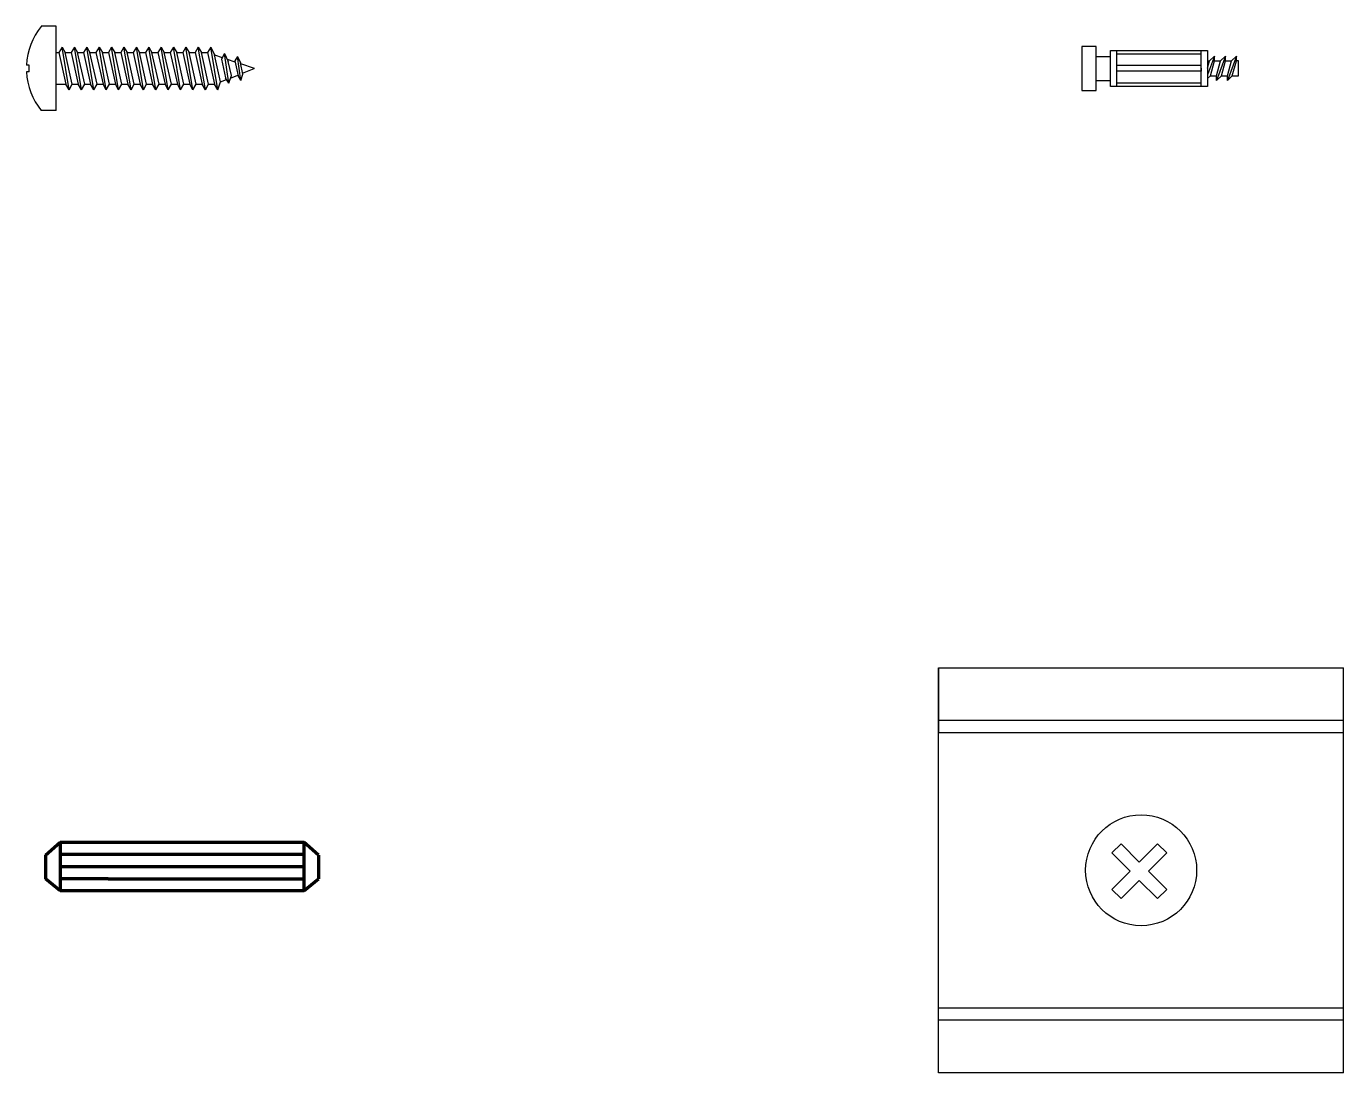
# Model space of a CAD drawing. Header units: millimetres. Extents: x 119 to 532, y 2363 to 2647.
# Drawn here: x 331.9 to 397, y 2362.7 to 2414.4 of the extents above; entities that cross this region are included whole.
import ezdxf

# ---------------------------------------------------------------- set-up
doc = ezdxf.new("R2010")
doc.units = ezdxf.units.MM
doc.layers.add('VITI E CERNIERE', color=8, linetype='Continuous')

# ---------------------------------------------------------------- blocks, each defined once
blk = doc.blocks.new('tassello')
at = {"layer": 'VITI E CERNIERE', "linetype": 'ByBlock', "lineweight": 100}
for p, q in [((0, 0.513), (0.209, 0.7)), ((0.209, 0.7), (3.709, 0.7)), ((0.209, 0.7), (0.209, 0)), ((0.209, 0.7), (0.209, 0.525)), ((3.918, 0.513), (3.709, 0.7)), ((3.709, 0.7), (3.709, 0)), ((0, 0.513), (0, 0.175)), ((0.209, 0.525), (0.745, 0.525)), ((0.745, 0.525), (3.709, 0.525)), ((3.918, 0.513), (3.918, 0.175)), ((0.209, 0.35), (0.902, 0.35)), ((0.902, 0.35), (0.902, 0.35)), ((0.902, 0.35), (3.709, 0.35)), ((0.209, 0), (0, 0.175)), ((0.902, 0.175), (0.209, 0.175)), ((0.902, 0.175), (3.709, 0.175)), ((3.709, 0), (3.918, 0.175)), ((3.709, 0), (0.209, 0))]:
    blk.add_line(p, q, dxfattribs=at)
blk = doc.blocks.new('vitetassello')
at = {"layer": 'VITI E CERNIERE'}
for p, q in [((-0.056, 1.758), (-0.056, 1.582)), ((0.239, 1.758), (0.239, 1.582)), ((-0.13, 0.382), (-0.13, 1.582)), ((-0.13, 1.582), (-0.056, 1.582)), ((-0.13, 1.502), (0.312, 1.502)), ((-0.091, 0.462), (-0.091, 1.502)), ((-0.056, 1.582), (0.227, 1.582)), ((0.058, 0.462), (0.058, 1.502)), ((0.128, 0.462), (0.128, 1.502)), ((0.227, 1.582), (0.239, 1.582)), ((0.239, 1.582), (0.312, 1.582)), ((0.27, 1.502), (0.27, 0.462)), ((0.312, 1.582), (0.312, 0.382)), ((0.312, 1.502), (0.312, 1.502)), ((-0.13, 0.462), (0.312, 0.462)), ((0.312, 0.382), (-0.13, 0.382)), ((0, 0.348), (0, 0.271)), ((0.093, 0.462), (0.058, 0.462)), ((0.076, 0.462), (0.111, 0.462)), ((0.093, 0.462), (0.128, 0.462)), ((0.186, 0.382), (0.186, 0.357)), ((0, 0.212), (0, 0.136)), ((0.186, 0.298), (0.186, 0.221)), ((0, 0.077), (0, 0)), ((0.186, 0.162), (0.186, 0.086)), ((0.186, 0), (0.186, 0.027)), ((0, 0), (0.186, 0))]:
    blk.add_line(p, q, dxfattribs=at)
blk.add_lwpolyline([(0.364, 1.758), (0.364, 1.935), (-0.181, 1.935), (-0.181, 1.758)], close=True, dxfattribs=at)
for points in [[(-0.033, 0.382), (0, 0.348), (0.186, 0.298), (0.243, 0.298), (0.012, 0.382)], [(0.093, 0.382), (0.186, 0.357), (0.243, 0.298)], [(-0.057, 0.271), (0, 0.212), (0.186, 0.162), (0.243, 0.162), (-0.057, 0.271), (0, 0.271), (0.186, 0.221), (0.243, 0.162)], [(-0.057, 0.136), (0, 0.077), (0.186, 0.027), (0.243, 0.027), (-0.057, 0.136), (0, 0.136), (0.186, 0.086), (0.243, 0.027)]]:
    blk.add_lwpolyline(points, dxfattribs=at)

msp = doc.modelspace()

# ---------------------------------------------------------------- linework, layer by layer
for p, q in [((333.419, 2414.416), (332.68, 2414.416)), ((333.419, 2410.255), (333.419, 2414.416)), ((333.706, 2413.393), (333.548, 2413.119)), ((333.706, 2413.393), (333.864, 2413.119)), ((334.056, 2411.278), (333.706, 2413.393)), ((334.318, 2413.393), (334.16, 2413.119)), ((334.318, 2413.393), (334.476, 2413.119)), ((334.668, 2411.278), (334.318, 2413.393)), ((334.93, 2413.393), (334.772, 2413.119)), ((334.93, 2413.393), (335.088, 2413.119)), ((335.279, 2411.278), (334.93, 2413.393)), ((335.542, 2413.393), (335.383, 2413.119)), ((335.542, 2413.393), (335.7, 2413.119)), ((335.891, 2411.278), (335.542, 2413.393)), ((336.154, 2413.393), (335.995, 2413.119)), ((336.154, 2413.393), (336.312, 2413.119)), ((336.503, 2411.278), (336.154, 2413.393)), ((336.765, 2413.393), (336.607, 2413.119)), ((336.765, 2413.393), (336.924, 2413.119)), ((337.115, 2411.278), (336.765, 2413.393)), ((337.377, 2413.393), (337.219, 2413.119)), ((337.377, 2413.393), (337.536, 2413.119)), ((337.727, 2411.278), (337.377, 2413.393)), ((337.989, 2413.393), (337.831, 2413.119)), ((337.989, 2413.393), (338.147, 2413.119)), ((338.339, 2411.278), (337.989, 2413.393)), ((338.601, 2413.393), (338.443, 2413.119)), ((338.601, 2413.393), (338.759, 2413.119)), ((338.951, 2411.278), (338.601, 2413.393)), ((339.213, 2413.393), (339.054, 2413.119)), ((339.213, 2413.393), (339.371, 2413.119)), ((339.562, 2411.278), (339.213, 2413.393)), ((339.825, 2413.393), (339.666, 2413.119)), ((339.825, 2413.393), (339.983, 2413.119)), ((340.174, 2411.278), (339.825, 2413.393)), ((340.436, 2413.393), (340.278, 2413.119)), ((340.436, 2413.393), (340.595, 2413.119)), ((340.786, 2411.278), (340.436, 2413.393)), ((341.048, 2413.393), (340.89, 2413.119)), ((341.048, 2413.393), (341.232, 2413.004)), ((341.398, 2411.278), (341.048, 2413.393)), ((333.419, 2413.119), (333.548, 2413.119)), ((333.548, 2413.119), (333.898, 2411.552)), ((333.864, 2413.119), (334.16, 2413.119)), ((334.214, 2411.552), (333.864, 2413.119)), ((334.16, 2413.119), (334.509, 2411.552)), ((334.476, 2413.119), (334.772, 2413.119)), ((334.826, 2411.552), (334.476, 2413.119)), ((334.772, 2413.119), (335.121, 2411.552)), ((335.088, 2413.119), (335.383, 2413.119)), ((335.438, 2411.552), (335.088, 2413.119)), ((335.383, 2413.119), (335.733, 2411.552)), ((335.7, 2413.119), (335.995, 2413.119)), ((336.05, 2411.552), (335.7, 2413.119)), ((335.995, 2413.119), (336.345, 2411.552)), ((336.312, 2413.119), (336.607, 2413.119)), ((336.661, 2411.552), (336.312, 2413.119)), ((336.607, 2413.119), (336.957, 2411.552)), ((336.924, 2413.119), (337.219, 2413.119)), ((337.273, 2411.552), (336.924, 2413.119)), ((337.219, 2413.119), (337.569, 2411.552)), ((337.536, 2413.119), (337.831, 2413.119)), ((337.885, 2411.552), (337.536, 2413.119)), ((337.831, 2413.119), (338.18, 2411.552)), ((338.147, 2413.119), (338.443, 2413.119)), ((338.497, 2411.552), (338.147, 2413.119)), ((338.443, 2413.119), (338.792, 2411.552)), ((338.759, 2413.119), (339.054, 2413.119)), ((339.109, 2411.552), (338.759, 2413.119)), ((339.054, 2413.119), (339.404, 2411.552)), ((339.371, 2413.119), (339.666, 2413.119)), ((339.721, 2411.552), (339.371, 2413.119)), ((339.666, 2413.119), (340.016, 2411.552)), ((339.983, 2413.119), (340.278, 2413.119)), ((340.333, 2411.552), (339.983, 2413.119)), ((340.278, 2413.119), (340.628, 2411.552)), ((340.595, 2413.119), (340.89, 2413.119)), ((340.944, 2411.552), (340.595, 2413.119)), ((340.89, 2413.119), (341.24, 2411.552)), ((341.232, 2413.004), (341.619, 2412.874)), ((341.531, 2411.667), (341.232, 2413.004)), ((341.732, 2413.07), (341.574, 2412.796)), ((341.574, 2412.796), (341.78, 2411.875)), ((341.938, 2411.601), (341.732, 2413.07)), ((341.732, 2413.07), (341.916, 2412.681)), ((341.863, 2412.792), (342.247, 2412.664)), ((342.07, 2411.99), (341.916, 2412.681)), ((342.365, 2412.923), (342.238, 2412.704)), ((342.238, 2412.704), (342.402, 2411.967)), ((342.529, 2411.748), (342.365, 2412.923)), ((342.365, 2412.923), (342.512, 2412.612)), ((342.635, 2412.059), (342.512, 2412.612)), ((332.088, 2412.502), (331.945, 2412.502)), ((332.088, 2412.169), (331.945, 2412.169)), ((332.088, 2412.169), (332.088, 2412.502)), ((341.938, 2411.601), (342.07, 2411.99)), ((342.027, 2411.863), (342.393, 2412.008)), ((342.529, 2411.748), (342.402, 2411.967)), ((342.521, 2412.572), (343.203, 2412.344)), ((342.529, 2411.748), (342.635, 2412.059)), ((342.626, 2412.099), (343.203, 2412.327)), ((333.419, 2411.552), (333.898, 2411.552)), ((334.056, 2411.278), (333.898, 2411.552)), ((334.056, 2411.278), (334.214, 2411.552)), ((334.214, 2411.552), (334.509, 2411.552)), ((334.668, 2411.278), (334.509, 2411.552)), ((334.668, 2411.278), (334.826, 2411.552)), ((334.826, 2411.552), (335.121, 2411.552)), ((335.279, 2411.278), (335.121, 2411.552)), ((335.279, 2411.278), (335.438, 2411.552)), ((335.438, 2411.552), (335.733, 2411.552)), ((335.891, 2411.278), (335.733, 2411.552)), ((335.891, 2411.278), (336.05, 2411.552)), ((336.05, 2411.552), (336.345, 2411.552)), ((336.503, 2411.278), (336.345, 2411.552)), ((336.503, 2411.278), (336.661, 2411.552)), ((336.661, 2411.552), (336.957, 2411.552)), ((337.115, 2411.278), (336.957, 2411.552)), ((337.115, 2411.278), (337.273, 2411.552)), ((337.273, 2411.552), (337.569, 2411.552)), ((337.727, 2411.278), (337.569, 2411.552)), ((337.727, 2411.278), (337.885, 2411.552)), ((337.885, 2411.552), (338.18, 2411.552)), ((338.339, 2411.278), (338.18, 2411.552)), ((338.339, 2411.278), (338.497, 2411.552)), ((338.497, 2411.552), (338.792, 2411.552)), ((338.951, 2411.278), (338.792, 2411.552)), ((338.951, 2411.278), (339.109, 2411.552)), ((339.109, 2411.552), (339.404, 2411.552)), ((339.562, 2411.278), (339.404, 2411.552)), ((339.562, 2411.278), (339.721, 2411.552)), ((339.721, 2411.552), (340.016, 2411.552)), ((340.174, 2411.278), (340.016, 2411.552)), ((340.174, 2411.278), (340.333, 2411.552)), ((340.333, 2411.552), (340.628, 2411.552)), ((340.786, 2411.278), (340.628, 2411.552)), ((340.786, 2411.278), (340.944, 2411.552)), ((340.944, 2411.552), (341.24, 2411.552)), ((341.398, 2411.278), (341.24, 2411.552)), ((341.398, 2411.278), (341.531, 2411.667)), ((341.531, 2411.667), (341.831, 2411.786)), ((341.938, 2411.601), (341.78, 2411.875)), ((342.027, 2411.863), (342.058, 2411.875)), ((333.419, 2410.255), (332.68, 2410.255))]:
    msp.add_line(p, q)
for centre, radius, start, end in [((335.238, 2412.335), 3.297, 140.88035, 177.10675), ((335.238, 2412.335), 3.297, 182.89325, 219.11965), ((343.2, 2412.335), 0.00881, 291.53636, 71.47973)]:
    msp.add_arc(centre, radius, start, end)
at = {"layer": 'VITI E CERNIERE'}
for p, q in [((376.992, 2362.725), (376.992, 2382.725)), ((376.992, 2382.725), (396.992, 2382.725)), ((376.992, 2382.725), (376.992, 2379.525)), ((396.992, 2362.725), (396.992, 2382.725)), ((396.992, 2380.125), (376.992, 2380.125)), ((376.992, 2379.525), (396.992, 2379.525)), ((385.55, 2373.578), (386.001, 2374.029)), ((386.452, 2372.677), (385.55, 2373.578)), ((386.001, 2374.029), (386.902, 2373.127)), ((386.902, 2373.127), (387.804, 2374.029)), ((388.255, 2373.578), (387.353, 2372.677)), ((387.804, 2374.029), (388.255, 2373.578)), ((385.55, 2371.775), (386.452, 2372.677)), ((387.353, 2372.677), (388.255, 2371.775)), ((386.001, 2371.324), (385.55, 2371.775)), ((386.902, 2372.226), (386.001, 2371.324)), ((387.804, 2371.324), (386.902, 2372.226)), ((388.255, 2371.775), (387.804, 2371.324)), ((376.992, 2365.925), (396.992, 2365.925)), ((376.992, 2362.725), (376.992, 2365.925)), ((396.992, 2365.325), (376.992, 2365.325)), ((396.992, 2362.725), (376.992, 2362.725))]:
    msp.add_line(p, q, dxfattribs=at)
msp.add_circle((386.992, 2372.725), 2.74, dxfattribs=at)

# ---------------------------------------------------------------- block references
at = {"layer": 'VITI E CERNIERE', "xscale": 4.000000000000114, "yscale": 4.000000000000114, "zscale": 4.000000000000114, "rotation": 89.99999999999999}
msp.add_blockref('vitetassello', (391.801, 2411.969), dxfattribs=at)
at = {"layer": 'VITI E CERNIERE', "xscale": 3.439626959138065, "yscale": 3.439626959138065, "zscale": 3.439626959138065}
msp.add_blockref('tassello', (332.889, 2371.706), dxfattribs=at)

doc.saveas('drawing.dxf')
